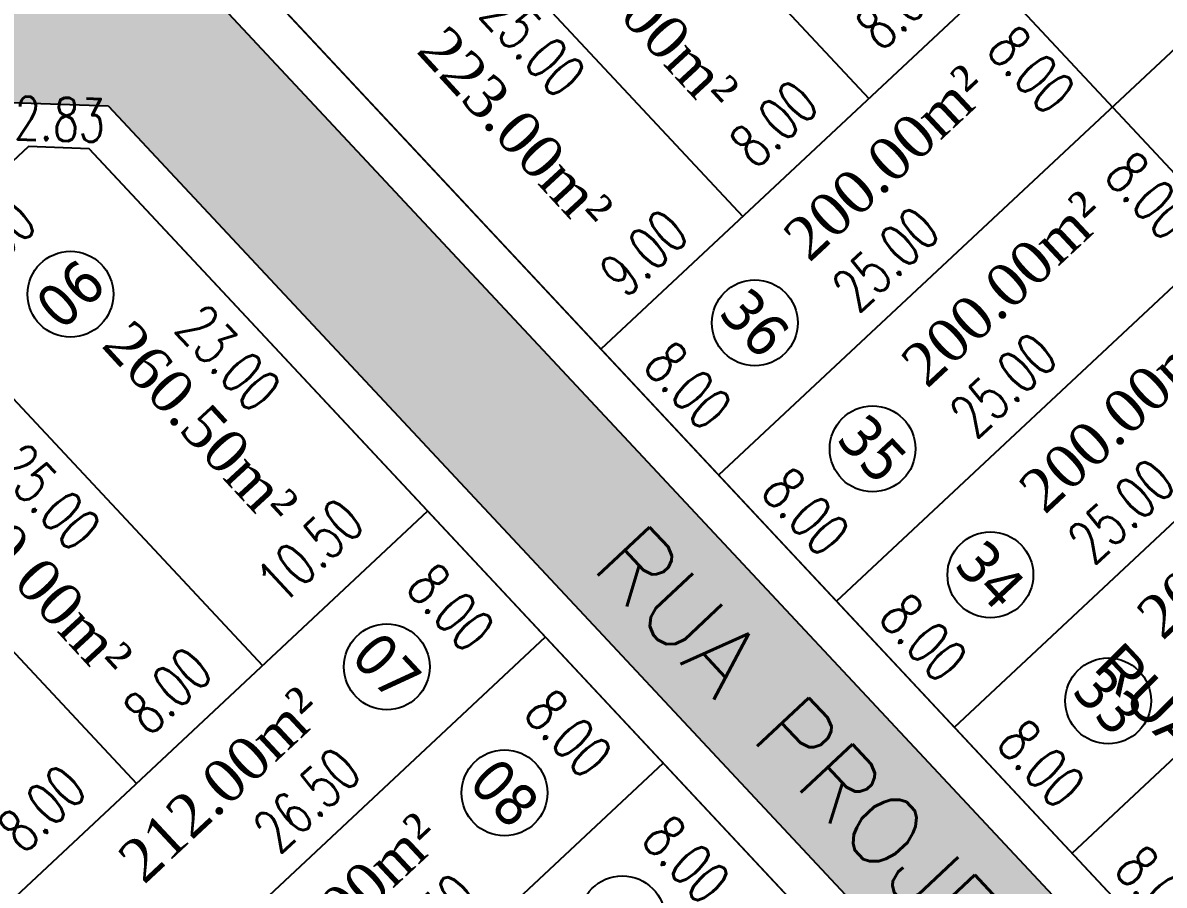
# Model space of a CAD drawing. Header units: metres. Extents: x 437145 to 437701, y 9614495 to 9615043.
# Drawn here: x 437272.8 to 437325.8, y 9614692.4 to 9614732.4 of the extents above; entities that cross this region are included whole.
import ezdxf

# ---------------------------------------------------------------- set-up
doc = ezdxf.new("R2010")
doc.units = ezdxf.units.M
doc.header["$PDMODE"] = 35
doc.header["$PDSIZE"] = 0.1
for name, color, linetype in [('ADUTORA', 90, 'Continuous'), ('Auxiliar', 7, 'Continuous'), ('COTAS', 10, 'Continuous'), ('Layer3', 1, 'Continuous'), ('M_FIO', 32, 'Continuous'), ('ÁREA', 7, 'Continuous')]:
    doc.layers.add(name, color=color, linetype=linetype)
doc.layers.add('Borda da Terraplenagem', color=7, linetype='Continuous', lineweight=13)
doc.styles.add('ARIAL', font='arial.ttf')
doc.styles.add('COTAS', font='romans.shx', dxfattribs={"width": 0.7})
doc.styles.add('symplex', font='simplex.shx', dxfattribs={"bigfont": 'bigfont.shx'})
doc.styles.add('tahoma', font='tahoma.ttf')
doc.styles.add('ÁREA', font='times.ttf', dxfattribs={"height": 2})
doc.dimstyles.new('C-75', dxfattribs={"dimtxt": 2, "dimasz": 0.2, "dimexe": 0, "dimexo": 0, "dimgap": 1, "dimtad": 0, "dimzin": 4, "dimdsep": 46, "dimtxsty": 'COTAS', "dimblk1": 'BOL-COT', "dimblk2": 'BOL-COT', "dimsah": 1, "dimcen": 0.1, "dimse1": 1, "dimse2": 1, "dimsd1": 1, "dimsd2": 1, "dimclrd": 8, "dimclre": 256, "dimaunit": 1, "dimadec": 3, "dimazin": 0, "dimtfac": 0.5, "dimtix": 1, "dimtmove": 0, "dimatfit": 3, "dimldrblk": 'BOL-COT', "dimfxl": 1, "dimtolj": 1, "dimtzin": 0, "dimarcsym": 0})

# ---------------------------------------------------------------- blocks, each defined once
blk = doc.blocks.new('*D23')
at = {"layer": 'Defpoints', "color": 0, "transparency": 16777216}
for p in [(2477.764874407288, 1150.800484333518), (2486.264874398731, 1150.800822424102), (2486.264967273525, 1148.465839475724)]:
    blk.add_point(p, dxfattribs=at)
at = {"layer": 'Layer3', "transparency": 16777216, "insert": (2482.014967277804, 1148.465670430432), "char_height": 2, "attachment_point": 5, "rotation": 0.0022789604173389048, "style": 'COTAS'}
blk.add_mtext('\\A1;8.50', dxfattribs=at)
blk = doc.blocks.new('BOL-COT')
at = {"layer": 'COTAS'}
for p, q in [((0, -2.999999999999971), (0, 3.000000000000028)), ((-1.999999999999943, 8.53e-14), (2, 8.53e-14))]:
    blk.add_line(p, q, dxfattribs=at)
blk.add_circle((0, 0), 0.4, dxfattribs=at)
blk = doc.blocks.new('*D114')
at = {"layer": 'Defpoints', "color": 0, "transparency": 16777216}
for p in [(2488.273579156282, 1125.544895556154), (2485.994144272607, 1117.544814508457), (2488.273863582255, 1117.54489555988)]:
    blk.add_point(p, dxfattribs=at)
at = {"layer": 'Layer3', "transparency": 16777216, "insert": (2485.994002059621, 1121.544814506594), "char_height": 2, "attachment_point": 5, "rotation": 270.0020370509761, "style": 'COTAS'}
blk.add_mtext('\\A1;8.00', dxfattribs=at)
blk = doc.blocks.new('*D118')
at = {"layer": 'Defpoints', "color": 0, "transparency": 16777216}
for p in [(2469.773511958647, 1127.704367693844), (2461.773579072696, 1125.543953392985), (2469.773579069146, 1125.544201931315)]:
    blk.add_point(p, dxfattribs=at)
at = {"layer": 'Layer3', "transparency": 16777216, "insert": (2465.773511960423, 1127.70424342468), "char_height": 2, "attachment_point": 5, "rotation": 0.0017800246711557725, "style": 'COTAS'}
blk.add_mtext('\\A1;8.00', dxfattribs=at)
blk = doc.blocks.new('*D119')
at = {"layer": 'Defpoints', "color": 0, "transparency": 16777216}
for p in [(2477.773512057542, 1127.704652112308), (2469.773579171533, 1125.5442378189), (2477.773579168041, 1125.54448635723)]:
    blk.add_point(p, dxfattribs=at)
at = {"layer": 'Layer3', "transparency": 16777216, "insert": (2473.773512059289, 1127.704527843143), "char_height": 2, "attachment_point": 5, "rotation": 0.001780024671144314, "style": 'COTAS'}
blk.add_mtext('\\A1;8.00', dxfattribs=at)
blk = doc.blocks.new('*D120')
at = {"layer": 'Defpoints', "color": 0, "transparency": 16777216}
for p in [(2488.273494236358, 1127.933421077538), (2477.773579166934, 1125.544522246677), (2488.273579156283, 1125.544895556155)]:
    blk.add_point(p, dxfattribs=at)
at = {"layer": 'Layer3', "transparency": 16777216, "insert": (2483.023494241683, 1127.933234422799), "char_height": 2, "attachment_point": 5, "rotation": 0.002037053101308223, "style": 'COTAS'}
blk.add_mtext('\\A1;10.50', dxfattribs=at)
blk = doc.blocks.new('*D135')
at = {"layer": 'Defpoints', "color": 0, "transparency": 16777216}
for p in [(2488.273863583944, 1117.544895500276), (2485.994428702421, 1109.544814450699), (2488.274148009974, 1109.544895502138)]:
    blk.add_point(p, dxfattribs=at)
at = {"layer": 'Layer3', "transparency": 16777216, "insert": (2485.994286489406, 1113.544814449768), "char_height": 2, "attachment_point": 5, "rotation": 270.00203705139245, "style": 'COTAS'}
blk.add_mtext('\\A1;8.00', dxfattribs=at)
blk = doc.blocks.new('*D136')
at = {"layer": 'Defpoints', "color": 0, "transparency": 16777216}
for p in [(2488.274148010789, 1109.544895444396), (2485.994713120652, 1101.544814398859), (2488.274432435714, 1101.544895449984)]:
    blk.add_point(p, dxfattribs=at)
at = {"layer": 'Layer3', "transparency": 16777216, "insert": (2485.99457090819, 1105.544814396066), "char_height": 2, "attachment_point": 5, "rotation": 270.0020370434727, "style": 'COTAS'}
blk.add_mtext('\\A1;8.00', dxfattribs=at)
blk = doc.blocks.new('*D171')
at = {"layer": 'Defpoints', "color": 0, "transparency": 16777216}
for p in [(2470.175860825543, 1150.539724445301), (2467.857484260714, 1125.539642004651), (2470.1767496567, 1125.539724462065)]:
    blk.add_point(p, dxfattribs=at)
at = {"layer": 'Layer3', "transparency": 16777216, "insert": (2467.857039845136, 1138.03964199627), "char_height": 2, "attachment_point": 5, "rotation": 270.0020370509598, "style": 'COTAS'}
blk.add_mtext('\\A1;25.00', dxfattribs=at)
blk = doc.blocks.new('*D172')
at = {"layer": 'Defpoints', "color": 0, "transparency": 16777216}
for p in [(2478.175860819839, 1150.540044762525), (2475.857484258677, 1125.539962320099), (2478.176749650064, 1125.540044777426)]:
    blk.add_point(p, dxfattribs=at)
at = {"layer": 'Layer3', "transparency": 16777216, "insert": (2475.857039843564, 1138.039962312648), "char_height": 2, "attachment_point": 5, "rotation": 270.00203704882523, "style": 'COTAS'}
blk.add_mtext('\\A1;25.00', dxfattribs=at)
blk = doc.blocks.new('*D173')
at = {"layer": 'Defpoints', "color": 0, "transparency": 16777216}
for p in [(2488.272761431314, 1148.544895539391), (2486.36300592575, 1125.540264466887), (2488.273579319147, 1125.540332394051)]:
    blk.add_point(p, dxfattribs=at)
at = {"layer": 'Layer3', "transparency": 16777216, "insert": (2486.362596981833, 1137.042546039557), "char_height": 2, "attachment_point": 5, "rotation": 270.00203705328823, "style": 'COTAS'}
blk.add_mtext('\\A1;23.00', dxfattribs=at)
blk = doc.blocks.new('*D175')
at = {"layer": 'Defpoints', "color": 0, "transparency": 16777216}
for p in [(2488.273790833058, 1119.59109902415), (2461.773863480916, 1117.543953398573), (2488.273863582256, 1117.54489555988)]:
    blk.add_point(p, dxfattribs=at)
at = {"layer": 'Layer3', "transparency": 16777216, "insert": (2475.023790782388, 1119.590627943497), "char_height": 2, "attachment_point": 5, "rotation": 0.002037051557261449, "style": 'COTAS'}
blk.add_mtext('\\A1;26.50', dxfattribs=at)
blk = doc.blocks.new('*D177')
at = {"layer": 'Defpoints', "color": 0, "transparency": 16777216}
for p in [(2488.274075270148, 1111.591099031601), (2461.77414791789, 1109.543953400436), (2488.274148019346, 1109.544895561743)]:
    blk.add_point(p, dxfattribs=at)
at = {"layer": 'Layer3', "transparency": 16777216, "insert": (2475.024075219421, 1111.590627950947), "char_height": 2, "attachment_point": 5, "rotation": 0.00203705155724999, "style": 'COTAS'}
blk.add_mtext('\\A1;26.50', dxfattribs=at)
blk = doc.blocks.new('*D179')
at = {"layer": 'Defpoints', "color": 0, "transparency": 16777216}
for p in [(2488.274359648535, 1103.591098968271), (2461.774432297179, 1101.543953350144), (2488.274432397588, 1101.544895509589)]:
    blk.add_point(p, dxfattribs=at)
at = {"layer": 'Layer3', "transparency": 16777216, "insert": (2475.024359598331, 1103.590627888549), "char_height": 2, "attachment_point": 5, "rotation": 0.0020370475300958034, "style": 'COTAS'}
blk.add_mtext('\\A1;26.50', dxfattribs=at)
blk = doc.blocks.new('*D258')
at = {"layer": 'Defpoints', "color": 0, "transparency": 16777216}
for p in [(2516.273512028999, 1127.706020905036), (2508.273579142429, 1125.545606609765), (2516.273579138995, 1125.545855146232)]:
    blk.add_point(p, dxfattribs=at)
at = {"layer": 'Layer3', "transparency": 16777216, "insert": (2512.273512030716, 1127.705896636802), "char_height": 2, "attachment_point": 5, "rotation": 0.0017800113309221265, "style": 'COTAS'}
blk.add_mtext('\\A1;8.00', dxfattribs=at)
blk = doc.blocks.new('*D260')
at = {"layer": 'Defpoints', "color": 0, "transparency": 16777216}
for p in [(2516.272690308712, 1150.545854708511), (2514.643103673554, 1125.545833076379), (2516.273579137308, 1125.545891044992)]:
    blk.add_point(p, dxfattribs=at)
at = {"layer": 'Layer3', "transparency": 16777216, "insert": (2514.642659259256, 1138.045814908139), "char_height": 2, "attachment_point": 5, "rotation": 270.0020370480495, "style": 'COTAS'}
blk.add_mtext('\\A1;25.00', dxfattribs=at)
blk = doc.blocks.new('*D261')
at = {"layer": 'Defpoints', "color": 0, "transparency": 16777216}
for p in [(2508.272690312436, 1150.545570282596), (2506.643103676289, 1125.545548648481), (2508.273579142895, 1125.545606617215)]:
    blk.add_point(p, dxfattribs=at)
at = {"layer": 'Layer3', "transparency": 16777216, "insert": (2506.64265926106, 1138.045530481171), "char_height": 2, "attachment_point": 5, "rotation": 270.0020370523182, "style": 'COTAS'}
blk.add_mtext('\\A1;25.00', dxfattribs=at)
blk = doc.blocks.new('*D262')
at = {"layer": 'Defpoints', "color": 0, "transparency": 16777216}
for p in [(2524.273512024555, 1127.706305280658), (2516.27357913754, 1125.545890992838), (2524.273579134047, 1125.546139527443)]:
    blk.add_point(p, dxfattribs=at)
at = {"layer": 'Layer3', "transparency": 16777216, "insert": (2520.273512026301, 1127.706181013356), "char_height": 2, "attachment_point": 5, "rotation": 0.0017799979907171283, "style": 'COTAS'}
blk.add_mtext('\\A1;8.00', dxfattribs=at)
blk = doc.blocks.new('*D272')
at = {"layer": 'Defpoints', "color": 0, "transparency": 16777216}
for p in [(2508.273511437849, 1127.449940635222), (2499.273579149589, 1125.545286638993), (2508.273579142895, 1125.545606617215)]:
    blk.add_point(p, dxfattribs=at)
at = {"layer": 'Layer3', "transparency": 16777216, "insert": (2503.773511441196, 1127.449780646111), "char_height": 2, "attachment_point": 5, "rotation": 0.0020370446307803893, "style": 'COTAS'}
blk.add_mtext('\\A1;9.00', dxfattribs=at)
blk = doc.blocks.new('*D275')
at = {"layer": 'Defpoints', "color": 0, "transparency": 16777216}
for p in [(2524.273797966816, 1119.38990967195), (2524.27386351747, 1117.546175476495), (2549.273863551871, 1117.547064306545)]:
    blk.add_point(p, dxfattribs=at)
at = {"layer": 'Layer3', "transparency": 16777216, "insert": (2536.773797984017, 1119.390354086976), "char_height": 2, "attachment_point": 5, "rotation": 0.002037048421005068, "style": 'COTAS'}
blk.add_mtext('\\A1;25.00', dxfattribs=at)
blk = doc.blocks.new('*D276')
at = {"layer": 'Defpoints', "color": 0, "transparency": 16777216}
for p in [(2499.273579149589, 1125.545286638993), (2499.273863574455, 1117.545286644581), (2501.066027873569, 1117.545350361592)]:
    blk.add_point(p, dxfattribs=at)
at = {"layer": 'Layer3', "transparency": 16777216, "insert": (2501.065885661136, 1121.545350358799), "char_height": 2, "attachment_point": 5, "rotation": 270.0020370430558, "style": 'COTAS'}
blk.add_mtext('\\A1;8.00', dxfattribs=at)
blk = doc.blocks.new('*D277')
at = {"layer": 'Defpoints', "color": 0, "transparency": 16777216}
for p in [(2520.176768787113, 1125.368174070823), (2520.177053214075, 1117.368174080136), (2522.707675493579, 1117.368264052287)]:
    blk.add_point(p, dxfattribs=at)
at = {"layer": 'Layer3', "transparency": 16777216, "insert": (2522.707533280098, 1121.368264044035), "char_height": 2, "attachment_point": 5, "rotation": 270.0020370580645, "style": 'COTAS'}
blk.add_mtext('\\A1;8.00', dxfattribs=at)
blk = doc.blocks.new('*D278')
at = {"layer": 'Defpoints', "color": 0, "transparency": 16777216}
for p in [(2524.273073455463, 1119.5813587423), (2499.273863887962, 1117.53646991435), (2524.27386355938, 1117.546175476495)]:
    blk.add_point(p, dxfattribs=at)
at = {"layer": 'Layer3', "transparency": 16777216, "insert": (2511.773073619754, 1119.576505961227), "char_height": 2, "attachment_point": 5, "rotation": 0.022243509122174238, "style": 'COTAS'}
blk.add_mtext('\\A1;25.00', dxfattribs=at)
blk = doc.blocks.new('*D281')
at = {"layer": 'Defpoints', "color": 0, "transparency": 16777216}
for p in [(2499.273863574456, 1117.545286644581), (2499.274147999323, 1109.545286646444), (2501.066312294593, 1109.545350363455)]:
    blk.add_point(p, dxfattribs=at)
at = {"layer": 'Layer3', "transparency": 16777216, "insert": (2501.06617008216, 1113.545350362524), "char_height": 2, "attachment_point": 5, "rotation": 270.0020370430548, "style": 'COTAS'}
blk.add_mtext('\\A1;8.00', dxfattribs=at)
blk = doc.blocks.new('*D282')
at = {"layer": 'Defpoints', "color": 0, "transparency": 16777216}
for p in [(2520.177053213027, 1117.368174078274), (2520.177337639116, 1109.368174083862), (2522.707959919057, 1109.368264055737)]:
    blk.add_point(p, dxfattribs=at)
at = {"layer": 'Layer3', "transparency": 16777216, "insert": (2522.707817706012, 1113.368264053348), "char_height": 2, "attachment_point": 5, "rotation": 270.0020370518103, "style": 'COTAS'}
blk.add_mtext('\\A1;8.00', dxfattribs=at)
blk = doc.blocks.new('*D283')
at = {"layer": 'Defpoints', "color": 0, "transparency": 16777216}
for p in [(2524.273357880715, 1111.581358740437), (2499.274148313993, 1109.536469918075), (2524.274147984479, 1109.546175478357)]:
    blk.add_point(p, dxfattribs=at)
at = {"layer": 'Layer3', "transparency": 16777216, "insert": (2511.773358045472, 1111.576505960296), "char_height": 2, "attachment_point": 5, "rotation": 0.02224350485413681, "style": 'COTAS'}
blk.add_mtext('\\A1;25.00', dxfattribs=at)
blk = doc.blocks.new('*D286')
at = {"layer": 'Defpoints', "color": 0, "transparency": 16777216}
for p in [(2499.274147998623, 1109.545286648306), (2499.274432424537, 1101.545286659482), (2501.066596718004, 1101.545350376728)]:
    blk.add_point(p, dxfattribs=at)
at = {"layer": 'Layer3', "transparency": 16777216, "insert": (2501.066454505048, 1105.54535037114), "char_height": 2, "attachment_point": 5, "rotation": 270.00203705056106, "style": 'COTAS'}
blk.add_mtext('\\A1;8.00', dxfattribs=at)
blk = doc.blocks.new('*D288')
at = {"layer": 'Defpoints', "color": 0, "transparency": 16777216}
for p in [(2524.273642304497, 1103.581358755338), (2499.274432737928, 1101.536469925526), (2524.274432408414, 1101.54617548767)]:
    blk.add_point(p, dxfattribs=at)
at = {"layer": 'Layer3', "transparency": 16777216, "insert": (2511.773642469254, 1103.576505974266), "char_height": 2, "attachment_point": 5, "rotation": 0.022243509123005028, "style": 'COTAS'}
blk.add_mtext('\\A1;25.00', dxfattribs=at)
blk = doc.blocks.new('*D291')
at = {"layer": 'Defpoints', "color": 0, "transparency": 16777216}
for p in [(2499.274432426401, 1101.545286659482), (2499.274716852257, 1093.545286661345), (2501.066881149391, 1093.545350378578)]:
    blk.add_point(p, dxfattribs=at)
at = {"layer": 'Layer3', "transparency": 16777216, "insert": (2501.066738936463, 1097.545350377647), "char_height": 2, "attachment_point": 5, "rotation": 270.0020370501418, "style": 'COTAS'}
blk.add_mtext('\\A1;8.00', dxfattribs=at)
blk = doc.blocks.new('*D293')
at = {"layer": 'Defpoints', "color": 0, "transparency": 16777216}
for p in [(2524.273926732238, 1095.581358762789), (2499.274717165763, 1093.536469931114), (2524.274716836308, 1093.546175495121)]:
    blk.add_point(p, dxfattribs=at)
at = {"layer": 'Layer3', "transparency": 16777216, "insert": (2511.773926896966, 1095.576505980785), "char_height": 2, "attachment_point": 5, "rotation": 0.022243513391815937, "style": 'COTAS'}
blk.add_mtext('\\A1;25.00', dxfattribs=at)
blk = doc.blocks.new('*D296')
at = {"layer": 'Defpoints', "color": 0, "transparency": 16777216}
for p in [(2499.274716849462, 1093.545286661345), (2499.275001275435, 1085.545286668795), (2501.067165572453, 1085.545350386055)]:
    blk.add_point(p, dxfattribs=at)
at = {"layer": 'Layer3', "transparency": 16777216, "insert": (2501.067023359467, 1089.545350382329), "char_height": 2, "attachment_point": 5, "rotation": 270.00203705097704, "style": 'COTAS'}
blk.add_mtext('\\A1;8.00', dxfattribs=at)
blk = doc.blocks.new('*D298')
at = {"layer": 'Defpoints', "color": 0, "transparency": 16777216}
for p in [(2524.274211155511, 1087.581358766514), (2524.275001259429, 1085.546175500709), (2499.275001589, 1085.536469938564)]:
    blk.add_point(p, dxfattribs=at)
at = {"layer": 'Layer3', "transparency": 16777216, "insert": (2511.774211320297, 1087.576505985442), "char_height": 2, "attachment_point": 5, "rotation": 0.022243509123056594, "style": 'COTAS'}
blk.add_mtext('\\A1;25.00', dxfattribs=at)
blk = doc.blocks.new('*D349')
at = {"layer": 'Defpoints', "color": 0, "transparency": 16777216}
for p in [(2486.272690328095, 1150.54482443105), (2489.205379833522, 1149.477580258516), (2488.272761431314, 1148.544895539391)]:
    blk.add_point(p, dxfattribs=at)
at = {"layer": 'Layer3', "transparency": 16777216, "insert": (2488.205344281912, 1150.477544704345), "char_height": 2, "attachment_point": 5, "rotation": 315.0020370305505, "style": 'COTAS'}
blk.add_mtext('\\A1;2.83', dxfattribs=at)
blk = doc.blocks.new('atutu')
h = blk.add_hatch(color=252)
h.dxf.hatch_style = 1
h.paths.add_polyline_path([(2863.27140678136, 1159.558238957408), (2832.441365581961, 1159.557143029156), (2829.269912204845, 1162.728995614085), (2829.271411739139, 1186.557193566445), (2822.271411752119, 1186.556761926371), (2822.269912194019, 1162.728213547128), (2819.09828051572, 1159.556668717745), (2712.443942977023, 1159.552877426478), (2709.272258869338, 1162.724336050782), (2709.271411981923, 1186.548470260906), (2702.271411822259, 1186.552842710498), (2702.272258873936, 1162.724087221879), (2699.100800246664, 1159.552403111342), (2531.943943363696, 1159.546461113128), (2528.772258974577, 1162.717918372113), (2528.771411935881, 1186.546327062282), (2521.771411945776, 1186.546083545643), (2521.772258983716, 1162.717701955098), (2518.600845955045, 1159.545986803579), (2436.443943144952, 1159.54306633431), (2433.2734401203, 1162.71334396522), (2433.272602327134, 1186.281645370978), (2426.272602420324, 1186.281645370978), (2426.281634772279, 928.7582939084205), (2433.281757170125, 928.7429307180973), (2433.279530455964, 991.3835418525669), (2436.438828028122, 994.5430630039009), (2521.436665092793, 994.5460849482151), (2521.436663749652, 994.5460745378914), (2524.218322191311, 994.5462978762192), (2531.21832219556, 994.5462978762192), (2534.779809492489, 994.5465489349843), (2534.768827719056, 994.5465589541527), (2792.106664956047, 994.5557081423284), (2795.278350587318, 991.384248027909), (2795.280577226275, 928.7558006759319), (2802.280577230408, 928.7558006759319), (2802.278350192495, 991.3954800054016), (2805.438827599015, 994.5561821426782), (2853.117648044625, 994.5578772801491), (2856.278350169154, 991.3973998952242), (2856.280577190186, 928.7582247092904), (2863.271366820345, 928.7582182477745)])
h.paths.add_polyline_path([(2612.272733265674, 1149.377741661254), (2612.277876275673, 1004.720887549552), (2609.106416146004, 1001.549201898608), (2561.449562127493, 1001.547507541585), (2558.277876297152, 1004.718967855308), (2558.272733288899, 1149.375821790058), (2561.444193402853, 1152.547507431689), (2609.101047624275, 1152.549201786849)], flags=16)
h.paths.add_polyline_path([(2619.272733261599, 1149.377990736025), (2622.444193176891, 1152.549676178354), (2670.101047609316, 1152.551370531651), (2673.272733240237, 1149.379910415369), (2673.277876248957, 1004.723056471306), (2670.106415938784, 1001.551370641547), (2622.449562099786, 1001.549676290113), (2619.277876271133, 1004.721136598247)], flags=16)
h.paths.add_polyline_path([(2551.272733292741, 1149.375572922039), (2551.277876301635, 1004.71871880475), (2548.106416166318, 1001.54703315008), (2500.449561969459, 1001.545338791195), (2497.277876336617, 1004.716798911202), (2497.27273331678, 1149.373653047118), (2500.444193430443, 1152.545338683161), (2548.101047658676, 1152.547033038321)], flags=16)
h.paths.add_polyline_path([(2680.272733235522, 1149.38015928525), (2683.444193349302, 1152.551844926882), (2731.101047563856, 1152.553539282042), (2734.272733212822, 1149.382079150859), (2734.277876221657, 1004.725225419137), (2731.106415716897, 1001.553539395663), (2683.449562278367, 1001.551845034915), (2680.27787624494, 1004.723305547941)], flags=16)
h.paths.add_polyline_path([(2490.272733319516, 1149.373404180962), (2490.27787634011, 1004.716550035733), (2487.106416225748, 1001.544864403415), (2436.452177504509, 1001.543063480738), (2433.279056522612, 1004.715958876866), (2433.27391435121, 1149.372558730054), (2436.44419347503, 1152.54306327771), (2487.101047690341, 1152.544864293519)], flags=16)
h.paths.add_polyline_path([(2741.272733208806, 1149.382328035641), (2744.444193322643, 1152.554013671684), (2792.101047538128, 1152.555708026844), (2795.272733186803, 1149.384247895661), (2795.277876196395, 1004.727393774647), (2792.106416082732, 1001.555708140466), (2744.449562452292, 1001.55401378158), (2741.277876218456, 1004.725474493909)], flags=16)
h.paths.add_polyline_path([(2802.272733183892, 1149.384496780443), (2805.444193296857, 1152.556182418349), (2853.101047503611, 1152.557876775372), (2856.272733159736, 1149.386416634875), (2856.277876169678, 1004.729562517586), (2853.106416056015, 1001.557876883405), (2805.449561822776, 1001.556182530108), (2802.277876191855, 1004.727642640802)], flags=16)
at = {"layer": 'Layer3', "color": 0}
blk.add_line((2488.272761431314, 1148.544895539391), (2486.272690327163, 1150.54482443105), dxfattribs=at)
for points in [[(2437.272690359935, 1150.543082319531), (2486.272690328095, 1150.54482443105)], [(2469.772690342297, 1150.544201910827), (2469.773579173571, 1125.544201929453)], [(2477.772690337641, 1150.544486333016), (2477.773579168972, 1125.54448635723)], [(2508.272690311971, 1150.545606593001), (2508.273579142662, 1125.54560661349)], [(2516.272690305685, 1150.545891002151), (2516.273579137424, 1125.545891028228)], [(2524.272690301028, 1150.546175407576), (2524.277916627902, 1003.546175562176)], [(2488.272761431314, 1148.544895539391), (2488.277845544474, 1005.544895643699)], [(2499.272761424271, 1148.545286624092), (2499.277845537779, 1005.545286730263)], [(2435.273578990042, 1125.543011231679), (2488.273579156283, 1125.544895556155)], [(2499.273579148658, 1125.545286638993), (2549.273579126015, 1125.547064304683)], [(2435.273863380507, 1117.543011233541), (2488.273863583187, 1117.54489555988)], [(2499.273863482138, 1117.545286644581), (2549.273863551871, 1117.547064306545)], [(2435.274147806306, 1109.543011240992), (2488.27414800817, 1109.544895561743)], [(2499.274147907121, 1109.545286646444), (2549.274147977785, 1109.547064308408)], [(2499.274432335073, 1101.545286661345), (2549.27443240172, 1101.547064317721)], [(2499.274716759008, 1093.545286663207), (2549.27471682682, 1093.547064323309)]]:
    blk.add_lwpolyline(points, dxfattribs=at)
for centre in [(2483.022915482836, 1144.211865423578), (2481.943754117436, 1121.565263986918), (2505.313049067185, 1121.557278072792), (2481.944038554584, 1113.565263990644), (2505.313333492168, 1113.55727807838), (2481.94432293271, 1105.565263936627), (2505.313617917209, 1105.557278082105), (2505.313902345044, 1097.557278095144)]:
    blk.add_circle(centre, 1.990958139869911, dxfattribs=at)
at = {"layer": 'M_FIO'}
for p, q in [((2490.272731976375, 1149.373393770638), (2487.101046347199, 1152.544853883195)), ((2490.27273197748, 1149.373393770638), (2487.101046348306, 1152.544853883195))]:
    blk.add_line(p, q, dxfattribs=at)
for points in [[(2490.272731976375, 1149.373393770638), (2490.277874996968, 1004.716539625409)], [(2490.27273197748, 1149.373393770638), (2490.277874998074, 1004.716539625409)], [(2497.272731973639, 1149.373642636794), (2497.277874993475, 1004.716788502741)], [(2497.272731974744, 1149.373642636794), (2497.277874994581, 1004.716788502741)]]:
    blk.add_lwpolyline(points, dxfattribs=at)
at = {"layer": 'ADUTORA', "color": 7, "style": 'symplex'}
blk.add_text('RUA PROJETADA B', height=3.284297485517897, rotation=270.0256716937466, dxfattribs=at).set_placement((2491.987579378149, 1118.543453418049))
at = {"layer": 'Layer3', "color": 5, "char_height": 1.999999999999999, "attachment_point": 5, "style": 'tahoma'}
for s, insert, rotation in [('\\A1;06', (2483.022915482952, 1144.211865427303), 0.0020370548664193034), ('\\A1;07', (2481.943754117494, 1121.565263986918), 270.0497252510426), ('\\A1;36', (2505.313049067301, 1121.55727807093), 270.0497252510426), ('\\A1;08', (2481.944038554526, 1113.565263990644), 270.0497252510426), ('\\A1;35', (2505.313333492284, 1113.557278080243), 270.0497252510426), ('\\A1;34', (2505.313617917325, 1105.557278085831), 270.0497252510426), ('\\A1;33', (2505.313902345219, 1097.557278097007), 270.0497252510426)]:
    blk.add_mtext(s, dxfattribs=dict(at, insert=insert, rotation=rotation))
at = {"layer": 'ÁREA', "linetype": 'Continuous', "lineweight": -2, "extrusion": (-0.0006588081243978, -0.0262267346955952, 0.9996558029437244), "style": 'ÁREA'}
for s, p in [('200.00m²', (2442.487217514136, 1202.74504864641, -36.07870107349373)), ('223.00m²', (2472.944840929029, 1203.452904038528, -36.09727805975225))]:
    blk.add_text(s, height=1.999999999999999, rotation=270.9999999799873, dxfattribs=at).set_placement(p)
at = {"layer": 'ÁREA', "linetype": 'Continuous', "lineweight": -2, "extrusion": (-0.0006588081243978001, -0.02622673469559521, 0.9996558029437245), "style": 'ÁREA'}
for s, p in [('260.50m²', (2452.951165812102, 1202.95013043851, -36.0840832481437)), ('200.00m²', (2480.975042104587, 1203.71288785353, -36.1041010850829))]:
    blk.add_text(s, height=1.999999999999999, rotation=270.9999999799873, dxfattribs=at).set_placement(p)
at = {"layer": 'ÁREA', "linetype": 'Continuous', "lineweight": -2, "extrusion": (0.02623078245114181, -0.0004708427962515001, 0.9996558029437245), "style": 'ÁREA'}
for s, p in [('212.00m²', (1165.947030023595, -2445.543983179886, 59.62787094774018)), ('200.00m²', (1166.697931054293, -2487.769917951625, 60.73605011321852))]:
    blk.add_text(s, height=1.999999999999999, rotation=270.9999999484056, dxfattribs=at).set_placement(p)
at = {"layer": 'ÁREA', "linetype": 'Continuous', "lineweight": -2, "extrusion": (0.0262307824511418, -0.0004708427962515, 0.9996558029437244), "style": 'ÁREA'}
for s, p in [('212.00m²', (1157.94832364511, -2445.687794997357, 59.63164515136058)), ('200.00m²', (1158.699224679375, -2487.913729760249, 60.73982431642569)), ('200.00m²', (1150.700518293276, -2488.05754156873, 60.74359851946169)), ('200.00m²', (1142.701811899843, -2488.201353383745, 60.74737272264463))]:
    blk.add_text(s, height=1.999999999999999, rotation=270.9999999484056, dxfattribs=at).set_placement(p)
at = {"layer": 'Layer3', "color": 0}
for p1, p2, distance, picture, middle in [((2486.272690328095, 1150.54482443105), (2488.272761431314, 1148.544895539391), 1.31896848689643, '*D349', (2488.205344281912, 1150.477544704345)), ((2477.764874407288, 1150.800484333518), (2486.264874398732, 1150.800822424102), -2.3349829502252475, '*D23', (2482.014967277804, 1148.465670430432)), ((2470.175860825543, 1150.539724445301), (2470.176749656699, 1125.539724462065), -2.319265397450799, '*D171', (2467.857039845136, 1138.03964199627)), ((2478.175860819838, 1150.540044762525), (2478.176749650064, 1125.540044777426), -2.319265392852846, '*D172', (2475.857039843564, 1138.039962312648)), ((2508.272690312437, 1150.545570282596), (2508.273579142895, 1125.545606617215), -1.6304754676366744, '*D261', (2506.64265926106, 1138.045530481171)), ((2516.272690308712, 1150.545854708511), (2516.273579137307, 1125.545891044992), -1.630475464783585, '*D260', (2514.642659259256, 1138.045814908139)), ((2488.272761431314, 1148.544895539391), (2488.273579319148, 1125.540332394052), -1.9105733946059256, '*D173', (2486.362596981833, 1137.042546039557)), ((2461.773579072696, 1125.543953392986), (2469.773579069146, 1125.544201931316), 2.160165763570566, '*D118', (2465.773511960423, 1127.70424342468)), ((2469.773579171533, 1125.5442378189), (2477.773579168041, 1125.54448635723), 2.16016575612044, '*D119', (2473.773512059289, 1127.704527843143)), ((2477.773579166935, 1125.544522246677), (2488.273579156283, 1125.544895556155), 2.3885255228925084, '*D120', (2483.023494241683, 1127.933234422799)), ((2508.273579142429, 1125.545606609765), (2516.273579138995, 1125.545855146232), 2.1601657598463966, '*D258', (2512.273512030716, 1127.705896636802)), ((2516.27357913754, 1125.545890992838), (2524.273579134048, 1125.546139527443), 2.1601657542573087, '*D262', (2520.273512026301, 1127.706181013356)), ((2499.273579149589, 1125.545286638993), (2508.273579142895, 1125.545606617215), 1.9043340192104843, '*D272', (2503.773511441196, 1127.449780646111)), ((2488.273579156283, 1125.544895556155), (2488.273863582255, 1117.54489555988), -2.279719311088865, '*D114', (2485.994002059621, 1121.544814506594)), ((2499.273579149589, 1125.545286638993), (2499.273863574456, 1117.545286644581), 1.7921643002458791, '*D276', (2501.065885661136, 1121.545350358799)), ((2461.773863480916, 1117.543953398573), (2488.273863582255, 1117.54489555988), 2.0462034655633285, '*D175', (2475.023790782388, 1119.590627943497)), ((2499.273863887962, 1117.53646991435), (2524.273863559379, 1117.546175476495), 2.035183419173066, '*D278', (2511.773073619754, 1119.576505961227)), ((2549.273863551871, 1117.547064306545), (2524.27386351747, 1117.546175476495), -1.8437341966202672, '*D275', (2536.773797984017, 1119.390354086976)), ((2488.273863583943, 1117.544895500276), (2488.274148009974, 1109.544895502138), -2.2797193089938443, '*D135', (2485.994286489406, 1113.544814449768)), ((2499.273863574456, 1117.545286644581), (2499.274147999322, 1109.545286646444), 1.7921642964037188, '*D281', (2501.06617008216, 1113.545350362524)), ((2461.77414791789, 1109.543953400436), (2488.274148019346, 1109.544895561743), 2.046203471151264, '*D177', (2475.024075219421, 1111.590627950947)), ((2499.274148313993, 1109.536469918075), (2524.274147984479, 1109.546175478357), 2.035183415447945, '*D283', (2511.773358045472, 1111.576505960296)), ((2488.274148010789, 1109.544895444396), (2488.274432435714, 1101.544895449984), -2.2797193165030762, '*D136', (2485.99457090819, 1105.544814396066)), ((2499.274147998624, 1109.545286648306), (2499.274432424538, 1101.545286659482), 1.7921642945983802, '*D286', (2501.066454505048, 1105.54535037114)), ((2461.774432297179, 1101.543953350144), (2488.274432397588, 1101.544895509589), 2.0462034599751604, '*D179', (2475.024359598331, 1103.590627888549)), ((2499.274432737928, 1101.536469925526), (2524.274432408414, 1101.54617548767), 2.035183421035939, '*D288', (2511.773642469254, 1103.576505974266)), ((2499.274432426401, 1101.545286659482), (2499.274716852257, 1093.545286661345), 1.7921642982668269, '*D291', (2501.066738936463, 1097.545350377647)), ((2499.274717165763, 1093.536469931114), (2524.274716836308, 1093.546175495121), 2.035183421036226, '*D293', (2511.773926896966, 1095.576505980785)), ((2499.274716849463, 1093.545286661345), (2499.275001275435, 1085.545286668796), 1.792164298150867, '*D296', (2501.067023359467, 1089.545350382329)), ((2499.275001589, 1085.536469938564), (2524.275001259428, 1085.546175500709), 2.035183419173067, '*D298', (2511.774211320297, 1087.576505985442))]:
    dim = blk.add_aligned_dim(p1=p1, p2=p2, distance=distance, dimstyle='C-75', dxfattribs=at)
    dim.commit()
    dim.dimension.update_dxf_attribs({"geometry": picture, "text_midpoint": middle})
for base, p1, p2, angle, picture, middle in [((2522.707675493579, 1117.368264052287), (2520.176768787113, 1125.368174070823), (2520.177053214075, 1117.368174080136), 270.0020370580645, '*D277', (2522.707533280098, 1121.368264044035)), ((2522.707959919057, 1109.368264055737), (2520.177053213027, 1117.368174078274), (2520.177337639116, 1109.368174083862), 270.0020370518103, '*D282', (2522.707817706012, 1113.368264053348))]:
    dim = blk.add_linear_dim(base=base, p1=p1, p2=p2, angle=angle, dimstyle='C-75', dxfattribs=at)
    dim.commit()
    dim.dimension.update_dxf_attribs({"geometry": picture, "text_midpoint": middle, "dimtype": 129})

msp = doc.modelspace()

# ---------------------------------------------------------------- linework, layer by layer
at = {"layer": 'Auxiliar', "color": 2, "linetype": 'Continuous', "lineweight": -3}
for p, q in [((437381.6057818564, 9614629.655082544), (437283.9443705077, 9614734.113623323)), ((437273.0822735671, 9614726.696422255), (437237.2896697219, 9614693.233401302)), ((437275.9091018989, 9614726.601334944), (437273.0822735671, 9614726.696422255)), ((437373.5688433972, 9614622.142850906), (437275.9091018989, 9614726.601334944))]:
    msp.add_line(p, q, dxfattribs=at)
at = {"layer": 'Borda da Terraplenagem', "color": 2}
msp.add_lwpolyline([(437334.8551310449, 9614585.947225632), (437337.6802910735, 9614585.852194423), (437373.4737560893, 9614619.316022588), (437373.5688433975, 9614622.142850906), (437275.9091018989, 9614726.601334944), (437273.0822735672, 9614726.696422255), (437237.2896697217, 9614693.233401302), (437237.193719696, 9614690.405766409)], close=True, dxfattribs=at)

# ---------------------------------------------------------------- block references
at = {"rotation": 43.07140519794264}
msp.add_blockref('atutu', (436242.5698856535, 9612188.321055599), dxfattribs=at)

# ---------------------------------------------------------------- texts
at = {"layer": 'ADUTORA', "color": 7, "extrusion": (0.2523981432401358, 0.1002419811213371, 0.9624171250085908), "style": 'ARIAL'}
msp.add_text('RUA PROJETADA B', height=2, rotation=202.2865637537625, dxfattribs=at).set_placement((8774335.611805195, -3806669.074581848, 1074271.905950612))

doc.saveas('drawing.dxf')
